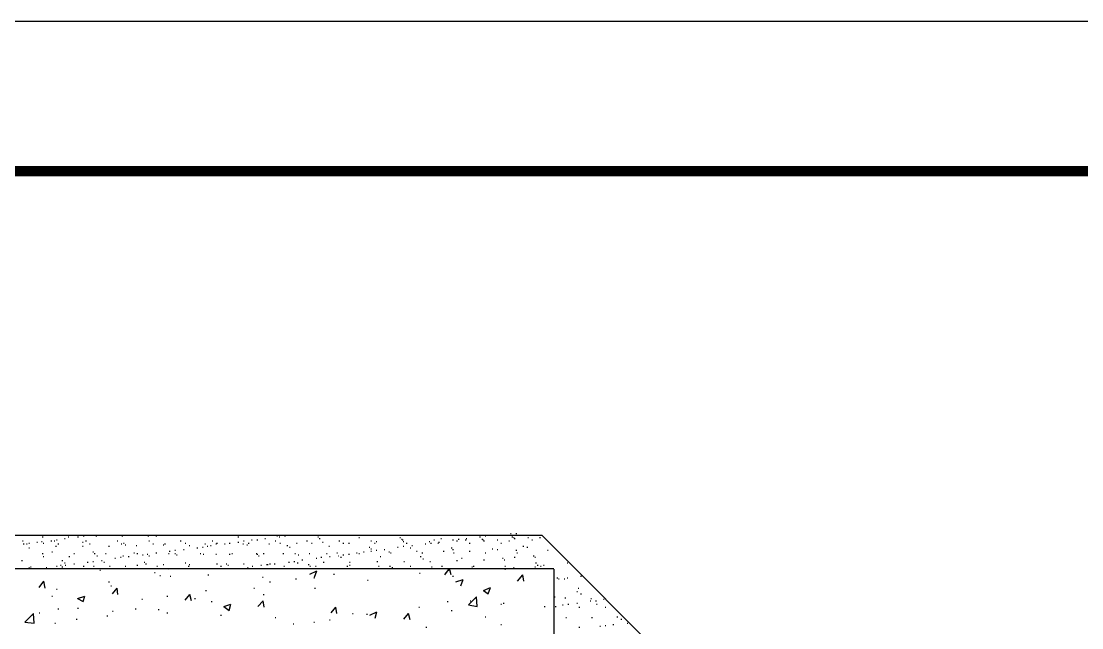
# Model space of a CAD drawing. Extents: x 2969 to 3809, y -1283 to -33.
# Drawn here: x 3120.4 to 3191.1, y -714.8 to -674.4 of the extents above; entities that cross this region are included whole.
import ezdxf

# ---------------------------------------------------------------- set-up
doc = ezdxf.new("R2010")
doc.units = 0
doc.header["$LTSCALE"] = 10
for name, color, linetype in [('0-TK', 7, 'Continuous'), ('填充', 8, 'Continuous'), ('轮廓', 7, 'Continuous')]:
    doc.layers.add(name, color=color, linetype=linetype)

msp = doc.modelspace()

# ---------------------------------------------------------------- linework, layer by layer
at = {"linetype": 'Continuous', "const_width": 0.7}
msp.add_lwpolyline([(2994.454, -684.384), (3379.454, -684.384), (3379.454, -961.384), (2994.454, -961.384)], close=True, dxfattribs=at)
at = {"layer": '0-TK'}
msp.add_lwpolyline([(2969.454, -674.384), (3389.454, -674.384), (3389.454, -971.384), (2969.454, -971.384)], close=True, dxfattribs=at)
at = {"layer": '填充'}
for points in [[(3121.793, -708.753), (3121.848, -708.753)], [(3123.524, -708.753), (3123.575, -708.753)], [(3124.153, -708.753), (3124.208, -708.753)], [(3124.527, -708.698), (3124.579, -708.698)], [(3125.102, -708.647), (3125.157, -708.647)], [(3125.367, -708.698), (3125.422, -708.698)], [(3127.106, -708.698), (3127.153, -708.698)], [(3128.836, -708.698), (3128.891, -708.698)], [(3129.371, -708.698), (3129.422, -708.698)], [(3130.683, -708.647), (3130.734, -708.647)], [(3134.683, -708.647), (3134.734, -708.647)], [(3134.832, -708.753), (3134.886, -708.753)], [(3137.413, -708.698), (3137.468, -708.698)], [(3137.574, -708.753), (3137.628, -708.753)], [(3137.937, -708.698), (3137.991, -708.698)], [(3140.148, -708.753), (3140.199, -708.753)], [(3150.932, -708.753), (3150.986, -708.753)], [(3151.306, -708.698), (3151.357, -708.698)], [(3152.983, -708.538), (3153.033, -708.538)], [(3153.088, -708.753), (3153.142, -708.753)], [(3153.353, -708.538), (3153.408, -708.538)], [(3120.474, -709.019), (3120.524, -709.019)], [(3120.524, -709.223), (3120.579, -709.223)], [(3120.739, -709.223), (3120.79, -709.223)], [(3120.899, -709.168), (3120.95, -709.168)], [(3120.899, -709.489), (3120.95, -709.489)], [(3121.422, -709.117), (3121.473, -709.117)], [(3121.742, -709.074), (3121.793, -709.074)], [(3121.848, -709.168), (3121.891, -709.168)], [(3122.371, -709.019), (3122.422, -709.019)], [(3122.582, -709.019), (3122.626, -709.019)], [(3122.68, -709.383), (3122.735, -709.383)], [(3122.735, -708.964), (3122.786, -708.964)], [(3122.84, -709.223), (3122.895, -709.223)], [(3123.266, -708.859), (3123.32, -708.859)], [(3124.473, -709.117), (3124.527, -709.117)], [(3124.473, -709.383), (3124.527, -709.383)], [(3124.684, -709.019), (3124.738, -709.019)], [(3124.942, -709.223), (3124.996, -709.223)], [(3126.211, -709.383), (3126.266, -709.383)], [(3126.789, -709.019), (3126.84, -709.019)], [(3127.054, -709.223), (3127.106, -709.223)], [(3127.204, -709.168), (3127.258, -709.168)], [(3127.313, -709.278), (3127.364, -709.278)], [(3128.047, -709.329), (3128.102, -709.329)], [(3128.891, -709.019), (3128.942, -709.019)], [(3129.156, -709.223), (3129.211, -709.223)], [(3129.84, -709.278), (3129.891, -709.278)], [(3129.945, -709.223), (3130, -709.223)], [(3130.992, -709.019), (3131.047, -709.019)], [(3131.312, -709.168), (3131.363, -709.168)], [(3131.578, -709.329), (3131.632, -709.329)], [(3132.101, -709.489), (3132.156, -709.489)], [(3132.465, -709.438), (3132.519, -709.438)], [(3132.625, -709.223), (3132.676, -709.223)], [(3132.785, -709.383), (3132.836, -709.383)], [(3132.996, -709.329), (3133.05, -709.329)], [(3133.105, -709.019), (3133.156, -709.019)], [(3133.359, -709.223), (3133.414, -709.223)], [(3133.414, -709.168), (3133.469, -709.168)], [(3133.945, -709.223), (3133.992, -709.223)], [(3134.257, -709.168), (3134.308, -709.168)], [(3134.832, -709.117), (3134.886, -709.117)], [(3135.152, -709.223), (3135.206, -709.223)], [(3135.206, -709.019), (3135.257, -709.019)], [(3135.417, -709.278), (3135.472, -709.278)], [(3135.516, -709.168), (3135.57, -709.168)], [(3135.73, -708.964), (3135.781, -708.964)], [(3136.101, -708.964), (3136.155, -708.964)], [(3136.624, -708.859), (3136.679, -708.859)], [(3136.89, -709.223), (3136.944, -709.223)], [(3137.308, -709.019), (3137.362, -709.019)], [(3137.628, -709.168), (3137.679, -709.168)], [(3138.097, -709.329), (3138.152, -709.329)], [(3138.257, -709.438), (3138.312, -709.438)], [(3138.726, -709.168), (3138.781, -709.168)], [(3139.409, -709.019), (3139.464, -709.019)], [(3139.73, -709.168), (3139.784, -709.168)], [(3140.253, -708.859), (3140.308, -708.859)], [(3140.464, -709.117), (3140.518, -709.117)], [(3140.882, -709.383), (3140.937, -709.383)], [(3141.566, -709.019), (3141.62, -709.019)], [(3141.831, -709.168), (3141.886, -709.168)], [(3142.205, -709.168), (3142.257, -709.168)], [(3142.886, -708.804), (3142.94, -708.804)], [(3143.569, -709.438), (3143.624, -709.438)], [(3143.678, -709.019), (3143.729, -709.019)], [(3143.933, -709.168), (3143.987, -709.168)], [(3144.042, -709.074), (3144.093, -709.074)], [(3145.46, -709.438), (3145.514, -709.438)], [(3145.62, -708.804), (3145.671, -708.804)], [(3145.725, -708.913), (3145.78, -708.913)], [(3145.78, -708.964), (3145.831, -708.964)], [(3145.831, -709.074), (3145.885, -709.074)], [(3145.831, -709.383), (3145.885, -709.383)], [(3146.045, -709.168), (3146.1, -709.168)], [(3146.303, -709.489), (3146.354, -709.489)], [(3146.409, -709.329), (3146.463, -709.329)], [(3147.303, -709.223), (3147.358, -709.223)], [(3147.572, -709.074), (3147.623, -709.074)], [(3147.667, -709.168), (3147.721, -709.168)], [(3147.881, -708.964), (3147.936, -708.964)], [(3148.147, -709.168), (3148.201, -709.168)], [(3148.201, -709.117), (3148.252, -709.117)], [(3148.361, -708.859), (3148.405, -708.859)], [(3149.041, -709.489), (3149.096, -709.489)], [(3149.139, -708.964), (3149.194, -708.964)], [(3149.405, -709.019), (3149.459, -709.019)], [(3149.514, -708.913), (3149.565, -708.913)], [(3149.983, -708.964), (3150.037, -708.964)], [(3150.037, -708.859), (3150.088, -708.859)], [(3150.248, -709.168), (3150.303, -709.168)], [(3151.092, -708.913), (3151.147, -708.913)], [(3151.147, -708.964), (3151.197, -708.964)], [(3151.197, -709.019), (3151.252, -709.019)], [(3152.095, -708.964), (3152.146, -708.964)], [(3152.35, -709.168), (3152.404, -709.168)], [(3152.884, -709.019), (3152.928, -709.019)], [(3153.194, -708.804), (3153.248, -708.804)], [(3153.248, -708.859), (3153.299, -708.859)], [(3153.822, -709.383), (3153.877, -709.383)], [(3154.091, -709.438), (3154.143, -709.438)], [(3154.143, -708.804), (3154.197, -708.804)], [(3154.408, -708.964), (3154.455, -708.964)], [(3154.931, -708.804), (3154.986, -708.804)], [(3121.793, -709.865), (3121.848, -709.865)], [(3121.848, -710.069), (3121.891, -710.069)], [(3122.422, -709.755), (3122.477, -709.755)], [(3123.575, -710.069), (3123.63, -710.069)], [(3123.895, -709.865), (3123.949, -709.865)], [(3125.157, -709.755), (3125.207, -709.755)], [(3125.262, -709.865), (3125.317, -709.865)], [(3125.422, -710.014), (3125.476, -710.014)], [(3125.997, -709.865), (3126.051, -709.865)], [(3126.629, -710.174), (3126.68, -710.174)], [(3127, -710.12), (3127.054, -710.12)], [(3127.153, -710.014), (3127.204, -710.014)], [(3127.523, -710.069), (3127.578, -710.069)], [(3127.898, -709.81), (3127.942, -709.81)], [(3128.102, -709.865), (3128.153, -709.865)], [(3128.473, -709.963), (3128.527, -709.963)], [(3128.785, -709.908), (3128.836, -709.908)], [(3128.891, -710.014), (3128.942, -710.014)], [(3129.371, -709.81), (3129.422, -709.81)], [(3130.203, -709.865), (3130.254, -709.865)], [(3130.254, -709.704), (3130.309, -709.704)], [(3130.629, -709.65), (3130.683, -709.65)], [(3130.629, -709.865), (3130.683, -709.865)], [(3130.734, -709.963), (3130.789, -709.963)], [(3130.734, -709.963), (3130.789, -709.963)], [(3131.207, -709.598), (3131.258, -709.598)], [(3132.312, -709.865), (3132.367, -709.865)], [(3132.519, -709.908), (3132.57, -709.908)], [(3133.359, -709.908), (3133.414, -709.908)], [(3134.257, -709.908), (3134.308, -709.908)], [(3134.417, -709.865), (3134.468, -709.865)], [(3136.05, -709.865), (3136.101, -709.865)], [(3136.101, -709.908), (3136.155, -709.908)], [(3136.206, -710.014), (3136.254, -710.014)], [(3136.519, -709.865), (3136.57, -709.865)], [(3137.832, -709.865), (3137.886, -709.865)], [(3138.621, -709.865), (3138.675, -709.865)], [(3138.835, -709.963), (3138.886, -709.963)], [(3139.569, -709.865), (3139.624, -709.865)], [(3140.039, -710.174), (3140.093, -710.174)], [(3140.359, -710.12), (3140.413, -710.12)], [(3140.733, -709.865), (3140.784, -709.865)], [(3140.937, -710.069), (3140.987, -710.069)], [(3141.413, -709.81), (3141.467, -709.81)], [(3141.522, -710.014), (3141.566, -710.014)], [(3141.671, -710.12), (3141.726, -710.12)], [(3141.831, -709.963), (3141.886, -709.963)], [(3142.205, -709.908), (3142.257, -709.908)], [(3142.729, -709.81), (3142.78, -709.81)], [(3142.886, -709.865), (3142.94, -709.865)], [(3143.198, -709.755), (3143.249, -709.755)], [(3143.678, -709.544), (3143.729, -709.544)], [(3143.678, -709.704), (3143.729, -709.704)], [(3144.042, -709.65), (3144.093, -709.65)], [(3144.307, -710.069), (3144.358, -710.069)], [(3144.573, -709.598), (3144.616, -709.598)], [(3144.882, -709.755), (3144.936, -709.755)], [(3144.991, -709.81), (3145.042, -709.81)], [(3146.729, -709.704), (3146.78, -709.704)], [(3146.983, -710.069), (3147.038, -710.069)], [(3147.092, -709.81), (3147.143, -709.81)], [(3148.51, -709.704), (3148.565, -709.704)], [(3149.139, -709.598), (3149.194, -709.598)], [(3149.194, -709.81), (3149.248, -709.81)], [(3149.725, -710.174), (3149.779, -710.174)], [(3150.248, -709.704), (3150.303, -709.704)], [(3151.306, -709.81), (3151.357, -709.81)], [(3151.775, -709.544), (3151.826, -709.544)], [(3152.095, -709.598), (3152.146, -709.598)], [(3152.459, -710.174), (3152.51, -710.174)], [(3153.248, -710.12), (3153.299, -710.12)], [(3153.353, -709.65), (3153.408, -709.65)], [(3153.408, -709.81), (3153.459, -709.81)], [(3154.506, -710.014), (3154.561, -710.014)], [(3154.615, -710.12), (3154.666, -710.12)], [(3155.455, -709.65), (3155.51, -709.65)], [(3120.419, -710.335), (3120.474, -710.335)], [(3120.899, -710.805), (3120.95, -710.805)], [(3121.004, -710.754), (3121.059, -710.754)], [(3121.528, -710.86), (3121.582, -710.86)], [(3122.052, -710.805), (3122.106, -710.805)], [(3122.735, -710.699), (3122.786, -710.699)], [(3123.001, -710.645), (3123.055, -710.645)], [(3123.106, -710.335), (3123.16, -710.335)], [(3123.106, -710.754), (3123.16, -710.754)], [(3123.266, -710.495), (3123.32, -710.495)], [(3123.32, -710.645), (3123.364, -710.645)], [(3123.895, -710.55), (3123.949, -710.55)], [(3124.527, -710.699), (3124.579, -710.699)], [(3124.793, -710.44), (3124.844, -710.44)], [(3125.157, -710.39), (3125.207, -710.39)], [(3125.207, -710.699), (3125.262, -710.699)], [(3125.731, -710.335), (3125.786, -710.335)], [(3125.891, -710.44), (3125.946, -710.44)], [(3126.266, -710.699), (3126.316, -710.699)], [(3127.313, -710.699), (3127.364, -710.699)], [(3128.102, -710.645), (3128.153, -710.645)], [(3128.578, -710.44), (3128.632, -710.44)], [(3128.676, -710.55), (3128.731, -710.55)], [(3129.422, -710.699), (3129.465, -710.699)], [(3129.84, -710.601), (3129.891, -710.601)], [(3130.16, -710.86), (3130.203, -710.915)], [(3130.203, -710.915), (3130.203, -710.86)], [(3131.312, -710.495), (3131.363, -710.495)], [(3131.523, -710.699), (3131.578, -710.699)], [(3131.578, -710.601), (3131.632, -710.601)], [(3133.414, -710.55), (3133.469, -710.55)], [(3133.679, -710.699), (3133.734, -710.699)], [(3134.043, -710.55), (3134.097, -710.55)], [(3134.148, -710.645), (3134.203, -710.645)], [(3134.886, -710.86), (3134.941, -710.86)], [(3135.206, -710.55), (3135.257, -710.55)], [(3135.472, -710.805), (3135.516, -710.805)], [(3135.781, -710.699), (3135.835, -710.699)], [(3136.359, -710.645), (3136.413, -710.645)], [(3136.73, -710.601), (3136.784, -710.601)], [(3136.784, -710.601), (3136.839, -710.601)], [(3136.944, -710.55), (3136.999, -710.55)], [(3137.253, -710.55), (3137.308, -710.55)], [(3137.886, -710.699), (3137.937, -710.699)], [(3138.202, -710.44), (3138.257, -710.44)], [(3138.566, -710.39), (3138.621, -710.39)], [(3138.781, -710.495), (3138.835, -710.495)], [(3139.1, -710.28), (3139.151, -710.28)], [(3139.515, -710.601), (3139.569, -710.601)], [(3139.624, -710.699), (3139.675, -710.699)], [(3139.995, -710.699), (3140.039, -710.699)], [(3140.518, -710.44), (3140.573, -710.44)], [(3142.096, -710.699), (3142.151, -710.699)], [(3142.257, -710.44), (3142.311, -710.44)], [(3142.257, -710.645), (3142.311, -710.645)], [(3142.355, -710.86), (3142.409, -710.86)], [(3144.093, -710.39), (3144.147, -710.39)], [(3144.198, -710.699), (3144.253, -710.699)], [(3144.467, -710.86), (3144.518, -710.86)], [(3144.936, -710.699), (3144.991, -710.699)], [(3145.096, -710.805), (3145.151, -710.805)], [(3145.885, -710.39), (3145.94, -710.39)], [(3146.303, -710.699), (3146.354, -710.699)], [(3146.62, -710.86), (3146.674, -710.86)], [(3147.143, -710.229), (3147.198, -710.229)], [(3147.623, -710.39), (3147.667, -710.39)], [(3147.721, -710.754), (3147.776, -710.754)], [(3148.405, -710.699), (3148.456, -710.699)], [(3148.616, -711.286), (3148.936, -710.86)], [(3148.67, -711.181), (3148.99, -710.86)], [(3148.725, -710.86), (3148.776, -710.86)], [(3149.041, -711.286), (3148.936, -710.86)], [(3149.405, -710.335), (3149.459, -710.335)], [(3150.408, -710.754), (3150.463, -710.754)], [(3150.514, -710.699), (3150.568, -710.699)], [(3150.826, -710.86), (3150.877, -710.86)], [(3151.197, -710.28), (3151.252, -710.28)], [(3152.564, -710.28), (3152.619, -710.28)], [(3152.619, -710.699), (3152.67, -710.699)], [(3152.928, -710.86), (3152.983, -710.86)], [(3153.194, -710.805), (3153.248, -710.805)], [(3154.615, -710.754), (3154.666, -710.754)], [(3154.666, -710.495), (3154.721, -710.495)], [(3154.772, -710.645), (3154.826, -710.645)], [(3154.986, -710.699), (3155.041, -710.699)], [(3155.041, -710.86), (3155.091, -710.86)], [(3155.2, -710.645), (3155.244, -710.645)], [(3156.768, -710.495), (3156.822, -710.495)], [(3125.633, -710.966), (3125.68, -710.966)], [(3129.262, -711.126), (3129.316, -711.126)], [(3129.625, -711.341), (3129.68, -711.341)], [(3130.309, -711.385), (3130.363, -711.385)], [(3132.836, -711.286), (3132.89, -711.286)], [(3136.465, -711.439), (3136.519, -711.439)], [(3138.675, -711.545), (3138.726, -711.545)], [(3139.624, -711.232), (3140.093, -711.02)], [(3139.889, -711.49), (3139.94, -711.49)], [(3139.94, -711.439), (3140.093, -711.02)], [(3141.202, -711.232), (3141.257, -711.232)], [(3146.932, -711.181), (3146.983, -711.181)], [(3149.139, -711.385), (3149.194, -711.385)], [(3149.354, -711.757), (3149.834, -711.596)], [(3149.674, -712.026), (3149.834, -711.596)], [(3152.619, -710.915), (3152.67, -710.915)], [(3153.459, -711.705), (3153.822, -711.286)], [(3153.877, -711.705), (3153.822, -711.286)], [(3156.084, -711.49), (3156.138, -711.49)], [(3156.193, -711.545), (3156.244, -711.545)], [(3156.564, -711.545), (3156.618, -711.545)], [(3156.768, -711.49), (3156.822, -711.49)], [(3157.666, -711.385), (3157.717, -711.385)], [(3121.582, -712.132), (3121.891, -711.705)], [(3121.997, -712.176), (3121.891, -711.705)], [(3122.735, -712.231), (3122.786, -712.231)], [(3126.211, -711.757), (3126.266, -711.757)], [(3126.371, -712.026), (3126.415, -712.026)], [(3126.469, -712.551), (3126.789, -712.176)], [(3126.84, -712.602), (3126.789, -712.176)], [(3135.89, -712.176), (3135.941, -712.176)], [(3136.944, -711.757), (3136.999, -711.757)], [(3139.94, -712.176), (3139.995, -712.176)], [(3143.464, -711.651), (3143.518, -711.651)], [(3151.197, -712.336), (3151.67, -712.132)], [(3151.51, -712.551), (3151.67, -712.132)], [(3157.506, -712.176), (3157.557, -712.176)], [(3122.422, -712.708), (3122.477, -712.708)], [(3124.153, -712.869), (3124.633, -712.708)], [(3124.153, -712.869), (3124.527, -713.073)], [(3124.527, -713.073), (3124.633, -712.708)], [(3128.418, -712.916), (3128.473, -712.916)], [(3130.105, -712.708), (3130.16, -712.708)], [(3131.312, -712.967), (3131.632, -712.602)], [(3131.727, -713.022), (3131.632, -712.602)], [(3131.941, -712.869), (3131.996, -712.869)], [(3132.676, -712.336), (3132.73, -712.336)], [(3136.155, -713.393), (3136.519, -713.022)], [(3136.519, -712.602), (3136.57, -712.602)], [(3136.57, -713.448), (3136.519, -713.022)], [(3150.198, -713.288), (3150.721, -712.763)], [(3150.303, -713.022), (3150.357, -713.022)], [(3150.772, -713.393), (3150.721, -712.763)], [(3151.197, -712.336), (3151.51, -712.551)], [(3155.935, -712.763), (3155.979, -712.763)], [(3156.618, -712.817), (3156.67, -712.817)], [(3157.408, -712.391), (3157.462, -712.391)], [(3157.666, -712.551), (3157.717, -712.551)], [(3158.295, -713.022), (3158.349, -713.022)], [(3158.349, -712.869), (3158.4, -712.869)], [(3158.665, -713.022), (3158.72, -713.022)], [(3159.189, -712.916), (3159.244, -712.916)], [(3122.84, -713.554), (3122.895, -713.554)], [(3124.153, -713.503), (3124.208, -713.503)], [(3126.469, -713.707), (3126.52, -713.707)], [(3127.992, -713.554), (3128.047, -713.554)], [(3129.52, -713.608), (3129.574, -713.608)], [(3133.05, -713.073), (3133.105, -713.073)], [(3133.894, -713.393), (3134.363, -713.233)], [(3133.894, -713.393), (3134.257, -713.659)], [(3134.257, -713.659), (3134.363, -713.233)], [(3141.042, -713.812), (3141.362, -713.448)], [(3141.413, -713.867), (3141.362, -713.448)], [(3146.878, -713.448), (3146.932, -713.448)], [(3148.776, -713.073), (3148.83, -713.073)], [(3149.041, -713.659), (3149.096, -713.659)], [(3150.198, -713.288), (3150.772, -713.393)], [(3152.35, -713.233), (3152.404, -713.233)], [(3152.51, -713.182), (3152.564, -713.182)], [(3155.244, -713.393), (3155.295, -713.393)], [(3155.979, -713.393), (3156.033, -713.393)], [(3156.459, -713.288), (3156.513, -713.288)], [(3156.822, -713.233), (3156.877, -713.233)], [(3157.408, -713.182), (3157.462, -713.182)], [(3157.557, -713.448), (3157.611, -713.448)], [(3158.72, -713.233), (3158.775, -713.233)], [(3159.298, -713.448), (3159.349, -713.448)], [(3120.633, -714.443), (3121.208, -713.867)], [(3120.633, -714.443), (3121.262, -714.498)], [(3121.262, -714.498), (3121.208, -713.867)], [(3121.582, -713.812), (3121.633, -713.812)], [(3124.055, -714.239), (3124.11, -714.239)], [(3126.106, -714.024), (3126.157, -714.024)], [(3130.105, -713.812), (3130.16, -713.812)], [(3133.679, -713.973), (3133.734, -713.973)], [(3137.308, -714.134), (3137.362, -714.134)], [(3139.889, -714.443), (3139.94, -714.443)], [(3140.937, -714.294), (3140.987, -714.294)], [(3142.46, -713.867), (3142.515, -713.867)], [(3143.409, -713.918), (3143.464, -713.918)], [(3143.624, -713.973), (3144.093, -713.758)], [(3143.987, -714.184), (3144.093, -713.758)], [(3145.885, -714.239), (3146.194, -713.867)], [(3146.303, -714.294), (3146.194, -713.867)], [(3151.306, -714.079), (3151.357, -714.079)], [(3156.67, -714.134), (3156.724, -714.134)], [(3158.4, -714.134), (3158.455, -714.134)], [(3160.087, -714.079), (3160.138, -714.079)], [(3160.353, -714.239), (3160.407, -714.239)], [(3122.626, -714.498), (3122.68, -714.498)], [(3138.522, -714.549), (3138.566, -714.549)], [(3147.358, -714.764), (3147.412, -714.764)], [(3152.35, -714.604), (3152.404, -714.604)], [(3157.557, -714.764), (3157.611, -714.764)], [(3158.935, -714.709), (3158.986, -714.709)], [(3159.298, -714.658), (3159.349, -714.658)], [(3159.822, -714.604), (3159.873, -714.604)], [(3160.771, -714.498), (3160.822, -714.498)]]:
    msp.add_lwpolyline(points, dxfattribs=at)
at = {"layer": '轮廓'}
for points in [[(3083.812, -708.647), (3155.091, -708.647)], [(3163.607, -717.192), (3155.091, -708.647)], [(3083.023, -710.86), (3155.88, -710.86)], [(3155.88, -710.915), (3155.88, -717.086)]]:
    msp.add_lwpolyline(points, dxfattribs=at)

doc.saveas('drawing.dxf')
